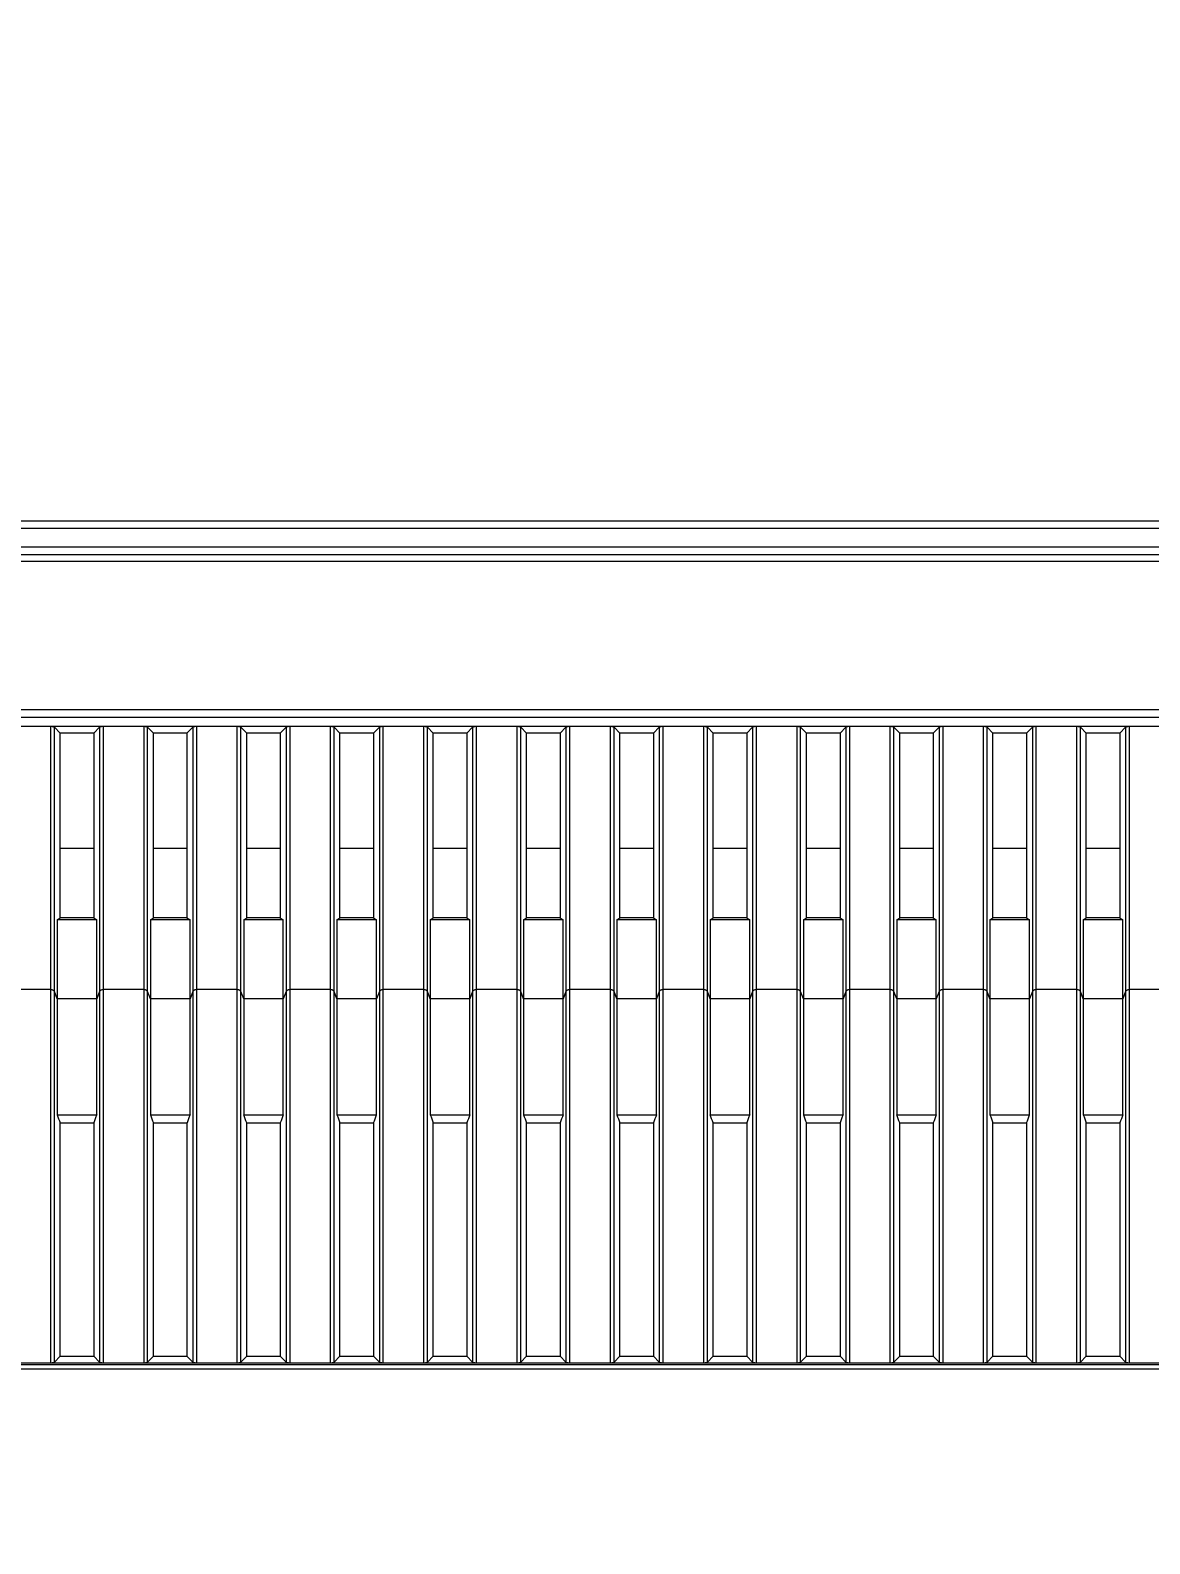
# Model space of a CAD drawing. Header units: millimetres. Extents: x -71336 to -35435, y -26189 to 22712.
# Drawn here: x -69253.8 to -69193.8, y -17272.8 to -17191.7 of the extents above; entities that cross this region are included whole.
import ezdxf

# ---------------------------------------------------------------- set-up
doc = ezdxf.new("R2010")
doc.units = ezdxf.units.MM
doc.layers.add('SC - Dimensions', color=1, linetype='Continuous')
doc.layers.add('SC - Equipment', color=7, linetype='Continuous', lineweight=13)
doc.styles.get("Standard").update_dxf_attribs({"font": 'arial.ttf', "height": 35})
doc.dimstyles.new('MJC', dxfattribs={"dimscale": 25, "dimtxt": 35, "dimasz": 1, "dimexe": 0.25, "dimexo": 0.25, "dimgap": 0.25, "dimtad": 1, "dimdec": 0, "dimzin": 0, "dimdsep": 46, "dimtxsty": 'Standard', "dimcen": 0.09, "dimclrd": 1, "dimclre": 1, "dimclrt": 7, "dimadec": 0, "dimazin": 0, "dimtfac": 1, "dimtdec": 0, "dimtofl": 0, "dimtmove": 0, "dimatfit": 3, "dimfxl": 1, "dimtolj": 1, "dimtzin": 0, "dimarcsym": 0})

# ---------------------------------------------------------------- blocks, each defined once
blk = doc.blocks.new('SONY FW-49XE8001 - BACK')
at = {"layer": 'SC - Equipment', "color": 251, "true_color": 0x636466, "transparency": 33554495}
for points in [[(525.297, 358.023), (-525.607, 358.023)], [(522.195, 357.621), (-522.505, 357.621)], [(464.534, 356.22), (-464.844, 356.22)], [(-464.844, 355.867), (464.534, 355.867), (460.609, 333.608), (460.319, 331.86), (460.044, 330.029), (459.782, 328.099), (459.532, 326.058), (459.291, 323.855), (459.068, 321.57), (458.864, 319.19), (458.729, 317.423), (458.556, 314.838), (458.409, 312.212), (458.288, 309.542), (458.192, 306.827), (458.123, 304.063), (458.081, 301.249), (458.065, 298.38), (458.065, 298.252), (458.065, 137.866), (458.804, 137.866), (461.178, 137.896)], [(-329.958, 332.901), (-332.152, 332.901), (-332.171, 332.9), (-332.194, 332.898), (-332.216, 332.893), (-332.227, 332.89), (-332.249, 332.882), (-332.271, 332.872), (-332.291, 332.86), (-332.31, 332.845), (-332.325, 332.83), (-332.337, 332.813), (-332.345, 332.796), (-332.493, 332.406), (-334.617, 332.406), (-334.765, 332.796), (-334.773, 332.813), (-334.785, 332.83), (-334.8, 332.845), (-334.818, 332.86), (-334.839, 332.872), (-334.861, 332.882), (-334.883, 332.89), (-334.894, 332.893), (-334.917, 332.898), (-334.939, 332.9), (-334.958, 332.901), (-337.152, 332.901), (-337.171, 332.9), (-337.193, 332.898), (-337.216, 332.893), (-337.227, 332.89), (-337.249, 332.882), (-337.271, 332.872), (-337.292, 332.86), (-337.31, 332.845), (-337.325, 332.83), (-337.337, 332.813), (-337.345, 332.796), (-337.494, 332.406), (-339.617, 332.406), (-339.765, 332.796), (-339.773, 332.813), (-339.785, 332.83), (-339.8, 332.845), (-339.819, 332.86), (-339.839, 332.872), (-339.861, 332.882), (-339.883, 332.89), (-339.894, 332.893), (-339.917, 332.898), (-339.939, 332.9), (-339.958, 332.901), (-342.152, 332.901), (-342.171, 332.9), (-342.194, 332.898), (-342.216, 332.893), (-342.227, 332.89), (-342.249, 332.882), (-342.271, 332.872), (-342.292, 332.86), (-342.31, 332.845), (-342.325, 332.83), (-342.337, 332.813), (-342.345, 332.796), (-342.493, 332.406), (-344.617, 332.406), (-344.765, 332.796), (-344.774, 332.813), (-344.785, 332.83), (-344.8, 332.845), (-344.818, 332.86), (-344.839, 332.872), (-344.861, 332.882), (-344.883, 332.89), (-344.894, 332.893), (-344.916, 332.898), (-344.939, 332.9), (-344.958, 332.901), (-347.152, 332.901), (-347.171, 332.9), (-347.193, 332.898), (-347.216, 332.893), (-347.227, 332.89), (-347.249, 332.882), (-347.271, 332.872), (-347.291, 332.86), (-347.31, 332.845), (-347.325, 332.83), (-347.337, 332.813), (-347.345, 332.796), (-347.493, 332.406), (-349.617, 332.406), (-349.765, 332.796), (-349.773, 332.813), (-349.785, 332.83), (-349.8, 332.845), (-349.819, 332.86), (-349.839, 332.872), (-349.861, 332.882), (-349.883, 332.89), (-349.894, 332.893), (-349.917, 332.898), (-349.939, 332.9), (-349.958, 332.901), (-352.152, 332.901), (-352.171, 332.9), (-352.194, 332.898), (-352.216, 332.893), (-352.227, 332.89), (-352.249, 332.882), (-352.271, 332.872), (-352.292, 332.86), (-352.31, 332.845), (-352.325, 332.83), (-352.337, 332.813), (-352.345, 332.796), (-352.494, 332.406), (-354.617, 332.406), (-354.765, 332.796), (-354.773, 332.813), (-354.785, 332.83), (-354.8, 332.845), (-354.819, 332.86), (-354.839, 332.872), (-354.861, 332.882), (-354.883, 332.89), (-354.894, 332.893), (-354.917, 332.898), (-354.939, 332.9), (-354.958, 332.901), (-357.152, 332.901), (-357.171, 332.9), (-357.194, 332.898), (-357.216, 332.893), (-357.227, 332.89), (-357.249, 332.882), (-357.271, 332.872), (-357.291, 332.86), (-357.31, 332.845), (-357.325, 332.83), (-357.337, 332.813), (-357.345, 332.796), (-357.493, 332.406), (-359.616, 332.406), (-359.765, 332.796), (-359.773, 332.813), (-359.785, 332.83), (-359.8, 332.845), (-359.818, 332.86), (-359.839, 332.872), (-359.861, 332.882), (-359.883, 332.89), (-359.894, 332.893), (-359.917, 332.898), (-359.939, 332.9), (-359.958, 332.901), (-362.152, 332.901), (-362.171, 332.9), (-362.194, 332.898), (-362.216, 332.893), (-362.227, 332.89), (-362.249, 332.882), (-362.271, 332.872), (-362.292, 332.86), (-362.31, 332.845), (-362.325, 332.83), (-362.337, 332.813), (-362.345, 332.796), (-362.494, 332.406), (-364.617, 332.406), (-364.765, 332.796), (-364.773, 332.813), (-364.785, 332.83), (-364.8, 332.845), (-364.819, 332.86), (-364.839, 332.872), (-364.861, 332.882), (-364.883, 332.89), (-364.894, 332.893), (-364.917, 332.898), (-364.939, 332.9), (-364.958, 332.901), (-367.152, 332.901), (-367.171, 332.9), (-367.194, 332.898), (-367.216, 332.893), (-367.227, 332.89), (-367.249, 332.882), (-367.271, 332.872), (-367.292, 332.86), (-367.31, 332.845), (-367.325, 332.83), (-367.337, 332.813), (-367.345, 332.796), (-367.493, 332.406), (-369.617, 332.406), (-369.765, 332.796), (-369.773, 332.813), (-369.785, 332.83), (-369.8, 332.845), (-369.818, 332.86), (-369.839, 332.872), (-369.861, 332.882), (-369.883, 332.89), (-369.894, 332.893), (-369.916, 332.898), (-369.939, 332.9), (-369.958, 332.901), (-372.152, 332.901), (-372.171, 332.9), (-372.193, 332.898), (-372.216, 332.893), (-372.227, 332.89), (-372.249, 332.882), (-372.271, 332.872), (-372.292, 332.86), (-372.31, 332.845), (-372.325, 332.83), (-372.337, 332.813), (-372.345, 332.796), (-372.494, 332.406), (-374.617, 332.406), (-374.765, 332.796), (-374.773, 332.813), (-374.785, 332.83), (-374.8, 332.845), (-374.819, 332.86), (-374.839, 332.872), (-374.861, 332.882), (-374.883, 332.89), (-374.894, 332.893), (-374.917, 332.898), (-374.939, 332.9), (-374.958, 332.901), (-377.152, 332.901), (-377.171, 332.9), (-377.194, 332.898), (-377.216, 332.893), (-377.227, 332.89), (-377.249, 332.882), (-377.271, 332.872), (-377.292, 332.86), (-377.31, 332.845), (-377.325, 332.83), (-377.337, 332.813), (-377.345, 332.796), (-377.494, 332.406), (-379.617, 332.406), (-379.765, 332.796), (-379.774, 332.813), (-379.785, 332.83), (-379.8, 332.845), (-379.819, 332.86), (-379.839, 332.872), (-379.861, 332.882), (-379.883, 332.89), (-379.894, 332.893), (-379.916, 332.898), (-379.939, 332.9), (-379.958, 332.901), (-382.152, 332.901), (-382.171, 332.9), (-382.193, 332.898), (-382.216, 332.893), (-382.227, 332.89), (-382.249, 332.882), (-382.271, 332.872), (-382.291, 332.86), (-382.31, 332.845), (-382.325, 332.83), (-382.337, 332.813), (-382.345, 332.796), (-382.493, 332.406), (-384.617, 332.406), (-384.765, 332.796), (-384.773, 332.813), (-384.785, 332.83), (-384.8, 332.845), (-384.819, 332.86), (-384.839, 332.872), (-384.861, 332.882), (-384.883, 332.89), (-384.894, 332.893), (-384.917, 332.898), (-384.939, 332.9), (-384.958, 332.901), (-387.152, 332.901), (-387.171, 332.9), (-387.194, 332.898), (-387.216, 332.893), (-387.227, 332.89), (-387.249, 332.882), (-387.271, 332.872), (-387.292, 332.86), (-387.31, 332.845), (-387.325, 332.83), (-387.337, 332.813), (-387.345, 332.796), (-387.494, 332.406), (-389.617, 332.406), (-389.765, 332.796), (-389.773, 332.813), (-389.785, 332.83), (-389.8, 332.845), (-389.819, 332.86), (-389.839, 332.872), (-389.861, 332.882), (-389.883, 332.89), (-389.894, 332.893), (-389.917, 332.898), (-389.939, 332.9), (-389.958, 332.901), (-392.152, 332.901)], [(-439.702, 347.502), (321.888, 347.502)], [(-439.58, 347.007), (-439.702, 347.502), (-439.702, 347.926), (321.888, 347.926)], [(-439.914, 312.897), (322.1, 312.897)], [(-389.959, 312.897), (-389.958, 347.007)], [(-389.617, 336.638), (-389.455, 336.757), (-389.455, 346.657), (-389.765, 346.967), (-389.777, 346.976), (-389.791, 346.983), (-389.81, 346.99), (-389.83, 346.994), (-389.832, 346.994), (-389.852, 346.998), (-389.872, 347.001), (-389.892, 347.003), (-389.911, 347.005), (-389.931, 347.006), (-389.951, 347.007), (-389.958, 347.007)], [(-389.765, 312.937), (-389.765, 346.967)], [(-387.655, 346.657), (-389.455, 346.657)], [(-387.152, 347.007), (-387.172, 347.006), (-387.191, 347.005), (-387.211, 347.004), (-387.231, 347.002), (-387.251, 346.999), (-387.271, 346.996), (-387.278, 346.994), (-387.298, 346.99), (-387.301, 346.99), (-387.319, 346.983), (-387.334, 346.976), (-387.345, 346.967), (-387.655, 346.657), (-387.655, 336.757), (-387.494, 336.638)], [(-387.345, 346.967), (-387.345, 312.937)], [(-387.152, 347.007), (-387.152, 312.897)], [(-384.958, 312.897), (-384.958, 347.007)], [(-384.617, 336.638), (-384.455, 336.757), (-384.455, 346.657), (-384.765, 346.967), (-384.776, 346.976), (-384.791, 346.983), (-384.809, 346.99), (-384.83, 346.994), (-384.832, 346.994), (-384.852, 346.998), (-384.872, 347.001), (-384.892, 347.003), (-384.911, 347.005), (-384.931, 347.006), (-384.951, 347.007), (-384.958, 347.007)], [(-384.765, 312.937), (-384.765, 346.967)], [(-382.655, 346.657), (-384.455, 346.657)], [(-382.152, 347.007), (-382.172, 347.006), (-382.191, 347.005), (-382.211, 347.004), (-382.231, 347.002), (-382.251, 346.999), (-382.271, 346.996), (-382.278, 346.994), (-382.299, 346.99), (-382.301, 346.99), (-382.319, 346.983), (-382.334, 346.976), (-382.345, 346.967), (-382.655, 346.657), (-382.655, 336.757), (-382.493, 336.638)], [(-382.345, 346.967), (-382.345, 312.937)], [(-382.152, 347.007), (-382.151, 312.897)], [(-379.958, 312.897), (-379.958, 347.007)], [(-379.617, 336.638), (-379.455, 336.757), (-379.455, 346.657), (-379.765, 346.967), (-379.777, 346.976), (-379.791, 346.983), (-379.809, 346.99), (-379.83, 346.994), (-379.832, 346.994), (-379.852, 346.998), (-379.872, 347.001), (-379.892, 347.003), (-379.911, 347.005), (-379.931, 347.006), (-379.951, 347.007), (-379.958, 347.007)], [(-379.765, 312.937), (-379.765, 346.967)], [(-377.655, 346.657), (-379.455, 346.657)], [(-377.152, 347.007), (-377.172, 347.006), (-377.191, 347.005), (-377.211, 347.004), (-377.231, 347.002), (-377.251, 346.999), (-377.271, 346.996), (-377.278, 346.994), (-377.298, 346.99), (-377.301, 346.99), (-377.319, 346.983), (-377.334, 346.976), (-377.345, 346.967), (-377.655, 346.657), (-377.655, 336.757), (-377.494, 336.638)], [(-377.345, 346.967), (-377.345, 312.937)], [(-377.152, 347.007), (-377.152, 312.897)], [(-374.959, 312.897), (-374.958, 347.007)], [(-374.617, 336.638), (-374.455, 336.757), (-374.455, 346.657), (-374.765, 346.967), (-374.777, 346.976), (-374.791, 346.983), (-374.809, 346.99), (-374.83, 346.994), (-374.832, 346.994), (-374.852, 346.998), (-374.872, 347.001), (-374.892, 347.003), (-374.911, 347.005), (-374.931, 347.006), (-374.951, 347.007), (-374.958, 347.007)], [(-374.765, 312.937), (-374.765, 346.967)], [(-372.655, 346.657), (-374.455, 346.657)], [(-372.152, 347.007), (-372.172, 347.006), (-372.191, 347.005), (-372.211, 347.004), (-372.231, 347.002), (-372.25, 346.999), (-372.271, 346.996), (-372.278, 346.994), (-372.299, 346.99), (-372.301, 346.99), (-372.319, 346.983), (-372.334, 346.976), (-372.345, 346.967), (-372.655, 346.657), (-372.655, 336.757), (-372.494, 336.638)], [(-372.345, 346.967), (-372.345, 312.937)], [(-372.152, 347.007), (-372.152, 312.897)], [(-369.958, 312.897), (-369.958, 347.007)], [(-369.617, 336.638), (-369.455, 336.757), (-369.455, 346.657), (-369.765, 346.967), (-369.777, 346.976), (-369.791, 346.983), (-369.809, 346.99), (-369.83, 346.994), (-369.832, 346.994), (-369.852, 346.998), (-369.872, 347.001), (-369.891, 347.003), (-369.911, 347.005), (-369.931, 347.006), (-369.951, 347.007), (-369.958, 347.007)], [(-369.765, 312.937), (-369.765, 346.967)], [(-367.655, 346.657), (-369.455, 346.657)], [(-367.152, 347.007), (-367.172, 347.006), (-367.191, 347.005), (-367.211, 347.004), (-367.231, 347.002), (-367.251, 346.999), (-367.271, 346.996), (-367.278, 346.994), (-367.299, 346.99), (-367.301, 346.99), (-367.319, 346.983), (-367.333, 346.976), (-367.345, 346.967), (-367.655, 346.657), (-367.655, 336.757), (-367.493, 336.638)], [(-367.345, 346.967), (-367.345, 312.937)], [(-367.152, 347.007), (-367.152, 312.897)], [(-364.959, 312.897), (-364.958, 347.007)], [(-364.617, 336.638), (-364.455, 336.757), (-364.455, 346.657), (-364.765, 346.967), (-364.777, 346.976), (-364.791, 346.983), (-364.809, 346.99), (-364.83, 346.994), (-364.832, 346.994), (-364.852, 346.998), (-364.872, 347.001), (-364.892, 347.003), (-364.911, 347.005), (-364.931, 347.006), (-364.951, 347.007), (-364.958, 347.007)], [(-364.765, 312.937), (-364.765, 346.967)], [(-362.655, 346.657), (-364.455, 346.657)], [(-362.152, 347.007), (-362.172, 347.006), (-362.191, 347.005), (-362.211, 347.004), (-362.231, 347.002), (-362.25, 346.999), (-362.271, 346.996), (-362.278, 346.994), (-362.298, 346.99), (-362.301, 346.99), (-362.319, 346.983), (-362.334, 346.976), (-362.345, 346.967), (-362.655, 346.657), (-362.655, 336.757), (-362.494, 336.638)], [(-362.345, 346.967), (-362.345, 312.937)], [(-362.152, 347.007), (-362.152, 312.897)], [(-359.958, 312.897), (-359.958, 347.007)], [(-359.616, 336.638), (-359.455, 336.757), (-359.455, 346.657), (-359.765, 346.967), (-359.776, 346.976), (-359.791, 346.983), (-359.809, 346.99), (-359.83, 346.994), (-359.832, 346.994), (-359.852, 346.998), (-359.872, 347.001), (-359.892, 347.003), (-359.911, 347.005), (-359.931, 347.006), (-359.951, 347.007), (-359.958, 347.007)], [(-359.765, 312.937), (-359.765, 346.967)], [(-357.655, 346.657), (-359.455, 346.657)], [(-357.152, 347.007), (-357.172, 347.006), (-357.191, 347.005), (-357.211, 347.004), (-357.231, 347.002), (-357.251, 346.999), (-357.271, 346.996), (-357.278, 346.994), (-357.299, 346.99), (-357.301, 346.99), (-357.319, 346.983), (-357.333, 346.976), (-357.345, 346.967), (-357.655, 346.657), (-357.655, 336.757), (-357.493, 336.638)], [(-357.345, 346.967), (-357.345, 312.937)], [(-357.152, 347.007), (-357.152, 312.897)], [(-354.958, 312.897), (-354.958, 347.007)], [(-354.617, 336.638), (-354.455, 336.757), (-354.455, 346.657), (-354.765, 346.967), (-354.777, 346.976), (-354.791, 346.983), (-354.81, 346.99), (-354.83, 346.994), (-354.832, 346.994), (-354.852, 346.998), (-354.872, 347.001), (-354.892, 347.003), (-354.911, 347.005), (-354.931, 347.006), (-354.951, 347.007), (-354.958, 347.007)], [(-354.765, 312.937), (-354.765, 346.967)], [(-352.655, 346.657), (-354.455, 346.657)], [(-352.152, 347.007), (-352.172, 347.006), (-352.191, 347.005), (-352.211, 347.004), (-352.231, 347.002), (-352.251, 346.999), (-352.271, 346.996), (-352.278, 346.994), (-352.298, 346.99), (-352.301, 346.99), (-352.319, 346.983), (-352.334, 346.976), (-352.345, 346.967), (-352.655, 346.657), (-352.655, 336.757), (-352.494, 336.638)], [(-352.345, 346.967), (-352.345, 312.937)], [(-352.152, 347.007), (-352.152, 312.897)], [(-349.959, 312.897), (-349.958, 347.007)], [(-349.617, 336.638), (-349.455, 336.757), (-349.455, 346.657), (-349.765, 346.967), (-349.776, 346.976), (-349.791, 346.983), (-349.809, 346.99), (-349.83, 346.994), (-349.832, 346.994), (-349.852, 346.998), (-349.872, 347.001), (-349.892, 347.003), (-349.911, 347.005), (-349.931, 347.006), (-349.951, 347.007), (-349.958, 347.007)], [(-349.765, 312.937), (-349.765, 346.967)], [(-347.655, 346.657), (-349.455, 346.657)], [(-347.152, 347.007), (-347.172, 347.006), (-347.191, 347.005), (-347.211, 347.004), (-347.231, 347.002), (-347.251, 346.999), (-347.271, 346.996), (-347.278, 346.994), (-347.299, 346.99), (-347.301, 346.99), (-347.319, 346.983), (-347.334, 346.976), (-347.345, 346.967), (-347.655, 346.657), (-347.655, 336.757), (-347.493, 336.638)], [(-347.345, 346.967), (-347.345, 312.937)], [(-347.152, 347.007), (-347.152, 312.897)], [(-344.958, 312.897), (-344.958, 347.007)], [(-344.617, 336.638), (-344.455, 336.757), (-344.455, 346.657), (-344.765, 346.967), (-344.777, 346.976), (-344.791, 346.983), (-344.809, 346.99), (-344.83, 346.994), (-344.832, 346.994), (-344.852, 346.998), (-344.872, 347.001), (-344.891, 347.003), (-344.911, 347.005), (-344.931, 347.006), (-344.951, 347.007), (-344.958, 347.007)], [(-344.765, 312.937), (-344.765, 346.967)], [(-342.655, 346.657), (-344.455, 346.657)], [(-342.152, 347.007), (-342.172, 347.006), (-342.191, 347.005), (-342.211, 347.004), (-342.231, 347.002), (-342.251, 346.999), (-342.271, 346.996), (-342.278, 346.994), (-342.299, 346.99), (-342.301, 346.99), (-342.319, 346.983), (-342.334, 346.976), (-342.345, 346.967), (-342.655, 346.657), (-342.655, 336.757), (-342.493, 336.638)], [(-342.345, 346.967), (-342.345, 312.937)], [(-342.152, 347.007), (-342.152, 312.897)], [(-339.959, 312.897), (-339.958, 347.007)], [(-339.617, 336.638), (-339.455, 336.757), (-339.455, 346.657), (-339.765, 346.967), (-339.777, 346.976), (-339.791, 346.983), (-339.809, 346.99), (-339.83, 346.994), (-339.832, 346.994), (-339.852, 346.998), (-339.872, 347.001), (-339.892, 347.003), (-339.911, 347.005), (-339.931, 347.006), (-339.951, 347.007), (-339.958, 347.007)], [(-339.765, 312.937), (-339.765, 346.967)], [(-337.655, 346.657), (-339.455, 346.657)], [(-337.152, 347.007), (-337.172, 347.006), (-337.191, 347.005), (-337.211, 347.004), (-337.231, 347.002), (-337.25, 346.999), (-337.271, 346.996), (-337.278, 346.994), (-337.299, 346.99), (-337.301, 346.99), (-337.319, 346.983), (-337.334, 346.976), (-337.345, 346.967), (-337.655, 346.657), (-337.655, 336.757), (-337.494, 336.638)], [(-337.345, 346.967), (-337.345, 312.937)], [(-337.152, 347.007), (-337.152, 312.897)], [(-334.958, 312.897), (-334.958, 347.007)], [(-334.617, 336.638), (-334.455, 336.757), (-334.455, 346.657), (-334.765, 346.967), (-334.776, 346.976), (-334.791, 346.983), (-334.809, 346.99), (-334.83, 346.994), (-334.832, 346.994), (-334.852, 346.998), (-334.872, 347.001), (-334.892, 347.003), (-334.911, 347.005), (-334.931, 347.006), (-334.951, 347.007), (-334.958, 347.007)], [(-334.765, 312.937), (-334.765, 346.967)], [(-332.655, 346.657), (-334.455, 346.657)], [(-332.152, 347.007), (-332.172, 347.006), (-332.191, 347.005), (-332.211, 347.004), (-332.231, 347.002), (-332.251, 346.999), (-332.271, 346.996), (-332.278, 346.994), (-332.299, 346.99), (-332.301, 346.99), (-332.319, 346.983), (-332.333, 346.976), (-332.345, 346.967), (-332.655, 346.657), (-332.655, 336.757), (-332.493, 336.638)], [(-332.345, 346.967), (-332.345, 312.937)], [(-332.152, 347.007), (-332.152, 312.897)], [(-387.655, 340.464), (-389.455, 340.464)], [(-382.655, 340.464), (-384.455, 340.464)], [(-377.655, 340.464), (-379.455, 340.464)], [(-372.655, 340.464), (-374.455, 340.464)], [(-367.655, 340.464), (-369.455, 340.464)], [(-362.655, 340.464), (-364.455, 340.464)], [(-357.655, 340.464), (-359.455, 340.464)], [(-352.655, 340.464), (-354.455, 340.464)], [(-347.655, 340.464), (-349.455, 340.464)], [(-342.655, 340.464), (-344.455, 340.464)], [(-337.655, 340.464), (-339.455, 340.464)], [(-332.655, 340.464), (-334.455, 340.464)], [(-387.655, 336.757), (-389.455, 336.757)], [(-382.655, 336.757), (-384.455, 336.757)], [(-377.655, 336.757), (-379.455, 336.757)], [(-372.655, 336.757), (-374.455, 336.757)], [(-367.655, 336.757), (-369.455, 336.757)], [(-362.655, 336.757), (-364.455, 336.757)], [(-357.655, 336.757), (-359.455, 336.757)], [(-352.655, 336.757), (-354.455, 336.757)], [(-347.655, 336.757), (-349.455, 336.757)], [(-342.655, 336.757), (-344.455, 336.757)], [(-337.655, 336.757), (-339.455, 336.757)], [(-332.655, 336.757), (-334.455, 336.757)], [(-389.959, 312.897), (-389.939, 312.898), (-389.919, 312.898), (-389.899, 312.9), (-389.879, 312.902), (-389.86, 312.905), (-389.84, 312.908), (-389.832, 312.909), (-389.812, 312.914), (-389.81, 312.914), (-389.791, 312.92), (-389.777, 312.928), (-389.765, 312.937), (-389.455, 313.247), (-389.455, 325.757), (-387.655, 325.757), (-387.655, 313.247), (-387.345, 312.937), (-387.333, 312.928), (-387.319, 312.92), (-387.301, 312.914), (-387.28, 312.91), (-387.278, 312.909), (-387.258, 312.906), (-387.238, 312.903), (-387.218, 312.9), (-387.198, 312.899), (-387.179, 312.898), (-387.159, 312.897), (-387.152, 312.897)], [(-384.958, 312.897), (-384.939, 312.898), (-384.919, 312.898), (-384.899, 312.9), (-384.88, 312.902), (-384.86, 312.905), (-384.84, 312.908), (-384.832, 312.909), (-384.812, 312.914), (-384.809, 312.914), (-384.791, 312.92), (-384.777, 312.928), (-384.765, 312.937), (-384.455, 313.247), (-384.455, 325.757), (-382.655, 325.757), (-382.655, 313.247), (-382.345, 312.937), (-382.333, 312.928), (-382.319, 312.92), (-382.301, 312.914), (-382.28, 312.91), (-382.278, 312.909), (-382.258, 312.906), (-382.238, 312.903), (-382.218, 312.9), (-382.198, 312.899), (-382.179, 312.898), (-382.159, 312.897), (-382.151, 312.897)], [(-379.958, 312.897), (-379.939, 312.898), (-379.919, 312.898), (-379.899, 312.9), (-379.879, 312.902), (-379.86, 312.905), (-379.84, 312.908), (-379.832, 312.909), (-379.812, 312.914), (-379.809, 312.914), (-379.791, 312.92), (-379.777, 312.928), (-379.765, 312.937), (-379.455, 313.247), (-379.455, 325.757), (-377.655, 325.757), (-377.655, 313.247), (-377.345, 312.937), (-377.334, 312.928), (-377.319, 312.92), (-377.301, 312.914), (-377.28, 312.91), (-377.278, 312.909), (-377.258, 312.906), (-377.238, 312.903), (-377.218, 312.9), (-377.198, 312.899), (-377.179, 312.898), (-377.159, 312.897), (-377.152, 312.897)], [(-374.959, 312.897), (-374.939, 312.898), (-374.919, 312.898), (-374.899, 312.9), (-374.88, 312.902), (-374.86, 312.905), (-374.84, 312.908), (-374.832, 312.909), (-374.812, 312.914), (-374.81, 312.914), (-374.791, 312.92), (-374.777, 312.928), (-374.765, 312.937), (-374.455, 313.247), (-374.455, 325.757), (-372.655, 325.757), (-372.655, 313.247), (-372.345, 312.937), (-372.333, 312.928), (-372.319, 312.92), (-372.301, 312.914), (-372.28, 312.91), (-372.278, 312.909), (-372.258, 312.906), (-372.238, 312.903), (-372.218, 312.9), (-372.198, 312.899), (-372.179, 312.898), (-372.159, 312.897), (-372.152, 312.897)], [(-369.958, 312.897), (-369.939, 312.898), (-369.919, 312.898), (-369.899, 312.9), (-369.879, 312.902), (-369.86, 312.905), (-369.84, 312.908), (-369.832, 312.909), (-369.812, 312.914), (-369.809, 312.914), (-369.791, 312.92), (-369.777, 312.928), (-369.765, 312.937), (-369.455, 313.247), (-369.455, 325.757), (-367.655, 325.757), (-367.655, 313.247), (-367.345, 312.937), (-367.333, 312.928), (-367.319, 312.92), (-367.301, 312.914), (-367.28, 312.91), (-367.278, 312.909), (-367.258, 312.906), (-367.238, 312.903), (-367.218, 312.9), (-367.198, 312.899), (-367.179, 312.898), (-367.159, 312.897), (-367.152, 312.897)], [(-364.959, 312.897), (-364.939, 312.898), (-364.919, 312.898), (-364.899, 312.9), (-364.88, 312.902), (-364.86, 312.905), (-364.84, 312.908), (-364.832, 312.909), (-364.812, 312.914), (-364.81, 312.914), (-364.791, 312.92), (-364.777, 312.928), (-364.765, 312.937), (-364.455, 313.247), (-364.455, 325.757), (-362.655, 325.757), (-362.655, 313.247), (-362.345, 312.937), (-362.333, 312.928), (-362.319, 312.92), (-362.301, 312.914), (-362.28, 312.91), (-362.278, 312.909), (-362.258, 312.906), (-362.238, 312.903), (-362.218, 312.9), (-362.198, 312.899), (-362.179, 312.898), (-362.159, 312.897), (-362.152, 312.897)], [(-359.958, 312.897), (-359.939, 312.898), (-359.919, 312.898), (-359.899, 312.9), (-359.88, 312.902), (-359.86, 312.905), (-359.84, 312.908), (-359.832, 312.909), (-359.812, 312.914), (-359.809, 312.914), (-359.791, 312.92), (-359.777, 312.928), (-359.765, 312.937), (-359.455, 313.247), (-359.455, 325.757), (-357.655, 325.757), (-357.655, 313.247), (-357.345, 312.937), (-357.333, 312.928), (-357.319, 312.92), (-357.301, 312.914), (-357.28, 312.91), (-357.278, 312.909), (-357.258, 312.906), (-357.238, 312.903), (-357.218, 312.9), (-357.198, 312.899), (-357.179, 312.898), (-357.159, 312.897), (-357.152, 312.897)], [(-354.958, 312.897), (-354.939, 312.898), (-354.919, 312.898), (-354.899, 312.9), (-354.879, 312.902), (-354.86, 312.905), (-354.84, 312.908), (-354.832, 312.909), (-354.812, 312.914), (-354.81, 312.914), (-354.791, 312.92), (-354.777, 312.928), (-354.765, 312.937), (-354.455, 313.247), (-354.455, 325.757), (-352.655, 325.757), (-352.655, 313.247), (-352.345, 312.937), (-352.334, 312.928), (-352.319, 312.92), (-352.301, 312.914), (-352.28, 312.91), (-352.278, 312.909), (-352.258, 312.906), (-352.238, 312.903), (-352.218, 312.9), (-352.198, 312.899), (-352.179, 312.898), (-352.159, 312.897), (-352.152, 312.897)], [(-349.959, 312.897), (-349.939, 312.898), (-349.919, 312.898), (-349.899, 312.9), (-349.88, 312.902), (-349.86, 312.905), (-349.84, 312.908), (-349.832, 312.909), (-349.812, 312.914), (-349.81, 312.914), (-349.791, 312.92), (-349.777, 312.928), (-349.765, 312.937), (-349.455, 313.247), (-349.455, 325.757), (-347.655, 325.757), (-347.655, 313.247), (-347.345, 312.937), (-347.333, 312.928), (-347.319, 312.92), (-347.301, 312.914), (-347.28, 312.91), (-347.278, 312.909), (-347.258, 312.906), (-347.238, 312.903), (-347.218, 312.9), (-347.198, 312.899), (-347.179, 312.898), (-347.159, 312.897), (-347.152, 312.897)], [(-344.958, 312.897), (-344.939, 312.898), (-344.919, 312.898), (-344.899, 312.9), (-344.879, 312.902), (-344.86, 312.905), (-344.84, 312.908), (-344.832, 312.909), (-344.812, 312.914), (-344.809, 312.914), (-344.791, 312.92), (-344.777, 312.928), (-344.765, 312.937), (-344.455, 313.247), (-344.455, 325.757), (-342.655, 325.757), (-342.655, 313.247), (-342.345, 312.937), (-342.334, 312.928), (-342.319, 312.92), (-342.301, 312.914), (-342.28, 312.91), (-342.278, 312.909), (-342.258, 312.906), (-342.238, 312.903), (-342.218, 312.9), (-342.198, 312.899), (-342.179, 312.898), (-342.159, 312.897), (-342.152, 312.897)], [(-339.959, 312.897), (-339.939, 312.898), (-339.919, 312.898), (-339.899, 312.9), (-339.88, 312.902), (-339.86, 312.905), (-339.84, 312.908), (-339.832, 312.909), (-339.812, 312.914), (-339.81, 312.914), (-339.791, 312.92), (-339.777, 312.928), (-339.765, 312.937), (-339.455, 313.247), (-339.455, 325.757), (-337.655, 325.757), (-337.655, 313.247), (-337.345, 312.937), (-337.333, 312.928), (-337.319, 312.92), (-337.301, 312.914), (-337.28, 312.91), (-337.278, 312.909), (-337.258, 312.906), (-337.238, 312.903), (-337.218, 312.9), (-337.198, 312.899), (-337.179, 312.898), (-337.159, 312.897), (-337.152, 312.897)], [(-334.958, 312.897), (-334.939, 312.898), (-334.919, 312.898), (-334.899, 312.9), (-334.88, 312.902), (-334.86, 312.905), (-334.84, 312.908), (-334.832, 312.909), (-334.812, 312.914), (-334.809, 312.914), (-334.791, 312.92), (-334.777, 312.928), (-334.765, 312.937), (-334.455, 313.247), (-334.455, 325.757), (-332.655, 325.757), (-332.655, 313.247), (-332.345, 312.937), (-332.333, 312.928), (-332.319, 312.92), (-332.301, 312.914), (-332.28, 312.91), (-332.278, 312.909), (-332.258, 312.906), (-332.238, 312.903), (-332.218, 312.9), (-332.198, 312.899), (-332.179, 312.898), (-332.159, 312.897), (-332.152, 312.897)], [(-389.455, 313.247), (-387.655, 313.247)], [(-384.455, 313.247), (-382.655, 313.247)], [(-379.455, 313.247), (-377.655, 313.247)], [(-374.455, 313.247), (-372.655, 313.247)], [(-369.455, 313.247), (-367.655, 313.247)], [(-364.455, 313.247), (-362.655, 313.247)], [(-359.455, 313.247), (-357.655, 313.247)], [(-354.455, 313.247), (-352.655, 313.247)], [(-349.455, 313.247), (-347.655, 313.247)], [(-344.455, 313.247), (-342.655, 313.247)], [(-339.455, 313.247), (-337.655, 313.247)], [(-334.455, 313.247), (-332.655, 313.247)]]:
    blk.add_lwpolyline(points, dxfattribs=at)
for points in [[(535.256, 356.936, -0.011528), (522.195, 356.628), (-522.505, 356.628, -0.011714), (-535.566, 356.936)], [(321.767, 347.007), (-439.58, 347.007, 0.006363)]]:
    blk.add_lwpolyline(points, format="xyb", dxfattribs=at)
for points in [[(-389.616, 326.187), (-387.494, 326.187), (-387.494, 332.406), (-387.494, 336.638), (-389.617, 336.638), (-389.617, 332.406)], [(-384.616, 326.187), (-382.494, 326.187), (-382.493, 332.406), (-382.493, 336.638), (-384.617, 336.638), (-384.617, 332.406)], [(-379.617, 326.187), (-377.494, 326.187), (-377.494, 332.406), (-377.494, 336.638), (-379.617, 336.638), (-379.617, 332.406)], [(-374.616, 326.187), (-372.494, 326.187), (-372.494, 332.406), (-372.494, 336.638), (-374.617, 336.638), (-374.617, 332.406)], [(-369.617, 326.187), (-367.494, 326.187), (-367.493, 332.406), (-367.493, 336.638), (-369.617, 336.638), (-369.617, 332.406)], [(-364.616, 326.187), (-362.494, 326.187), (-362.494, 332.406), (-362.494, 336.638), (-364.617, 336.638), (-364.617, 332.406)], [(-359.616, 326.187), (-357.494, 326.187), (-357.493, 332.406), (-357.493, 336.638), (-359.616, 336.638), (-359.616, 332.406)], [(-354.617, 326.187), (-352.494, 326.187), (-352.494, 332.406), (-352.494, 336.638), (-354.617, 336.638), (-354.617, 332.406)], [(-349.616, 326.187), (-347.494, 326.187), (-347.493, 332.406), (-347.493, 336.638), (-349.617, 336.638), (-349.617, 332.406)], [(-344.617, 326.187), (-342.494, 326.187), (-342.493, 332.406), (-342.493, 336.638), (-344.617, 336.638), (-344.617, 332.406)], [(-339.616, 326.187), (-337.494, 326.187), (-337.494, 332.406), (-337.494, 336.638), (-339.617, 336.638), (-339.617, 332.406)], [(-334.617, 326.187), (-332.494, 326.187), (-332.493, 332.406), (-332.493, 336.638), (-334.617, 336.638), (-334.617, 332.406)], [(322.204, 312.788), (-440.017, 312.788), (-440.017, 312.576), (322.204, 312.576)]]:
    blk.add_lwpolyline(points, close=True, dxfattribs=at)
for centre, radius, start, end in [((980.195, 839.733), 1462.913, 200.551157, 200.569166), ((-124.815, 227.286), 280.68, 159.36821, 159.46209), ((-138.634, 418.326), 262.673, 200.53469, 200.63501), ((955.31, -175.899), 1428.918, 159.428562, 159.447), ((-613.599, 238.064), 250.027, 20.53216, 20.63755), ((-114.815, 227.286), 280.68, 159.36821, 159.46209), ((995.195, 839.733), 1462.913, 200.551157, 200.569166), ((-574.587, 401.851), 215.794, 339.35204, 339.47415), ((-139.367, 412.427), 245.87, 200.53332, 200.64049), ((1763.055, -473.189), 2275.574, 159.43405, 159.445628), ((1005.195, 839.733), 1462.913, 200.551157, 200.569166), ((-67.477, 215.129), 315.228, 159.3713, 159.45489), ((-129.367, 412.427), 245.87, 200.53332, 200.64049), ((1773.055, -473.189), 2275.574, 159.43405, 159.445628), ((-588.599, 238.064), 250.027, 20.53216, 20.63755), ((-89.815, 227.286), 280.68, 159.36821, 159.46209), ((2844.866, 1524.265), 3411.761, 200.558358, 200.56608), ((990.31, -175.899), 1428.918, 159.428562, 159.447), ((-578.599, 238.064), 250.027, 20.53216, 20.63755), ((1788.055, -473.189), 2275.574, 159.43405, 159.445628), ((1030.195, 839.733), 1462.913, 200.551157, 200.569166), ((-539.587, 401.851), 215.794, 339.35204, 339.47415), ((-104.367, 412.427), 245.87, 200.53332, 200.64049), ((1798.055, -473.189), 2275.574, 159.43405, 159.445628)]:
    blk.add_arc(centre, radius, start, end, dxfattribs=at)
blk = doc.blocks.new('*D141')
at = {"layer": 'Defpoints', "color": 0, "transparency": 16777216}
for p in [(-69169.203, -17110.551), (-69710.694, -17516.958), (-69169.203, -17516.958)]:
    blk.add_point(p, dxfattribs=at)
at = {"layer": 'SC - Dimensions', "color": 1, "lineweight": -2, "transparency": 16777216}
for p, q in [((-69175.453, -17110.551), (-69716.944, -17110.551)), ((-69710.694, -17135.551), (-69710.694, -17491.958)), ((-69175.453, -17516.958), (-69716.944, -17516.958))]:
    blk.add_line(p, q, dxfattribs=at)
at = {"layer": 'SC - Dimensions', "color": 1, "transparency": 16777216}
for points in [[(-69714.861, -17135.551), (-69706.528, -17135.551), (-69710.694, -17110.551)], [(-69714.861, -17491.958), (-69706.528, -17491.958), (-69710.694, -17516.958)]]:
    blk.add_solid(points, dxfattribs=at)
at = {"layer": 'SC - Dimensions', "color": 7, "transparency": 16777216, "insert": (-69734.814, -17313.755), "char_height": 35, "attachment_point": 5, "rotation": 90}
blk.add_mtext('\\A1;406', dxfattribs=at)

msp = doc.modelspace()

# ---------------------------------------------------------------- block references
at = {"layer": 'SC - Equipment'}
msp.add_blockref('SONY FW-49XE8001 - BACK', (-68862.744, -17576.031), dxfattribs=at)

# ---------------------------------------------------------------- dimensions: what is measured, and where the dimension line sits
at = {"layer": 'SC - Dimensions'}
dim = msp.add_linear_dim(base=(-69710.694, -17516.958), p1=(-69169.203, -17110.551), p2=(-69169.203, -17516.958), angle=90, dimstyle='MJC', dxfattribs=at)
dim.commit()
dim.dimension.update_dxf_attribs({"geometry": '*D141', "text_midpoint": (-69734.814, -17313.755)})

doc.saveas('drawing.dxf')
